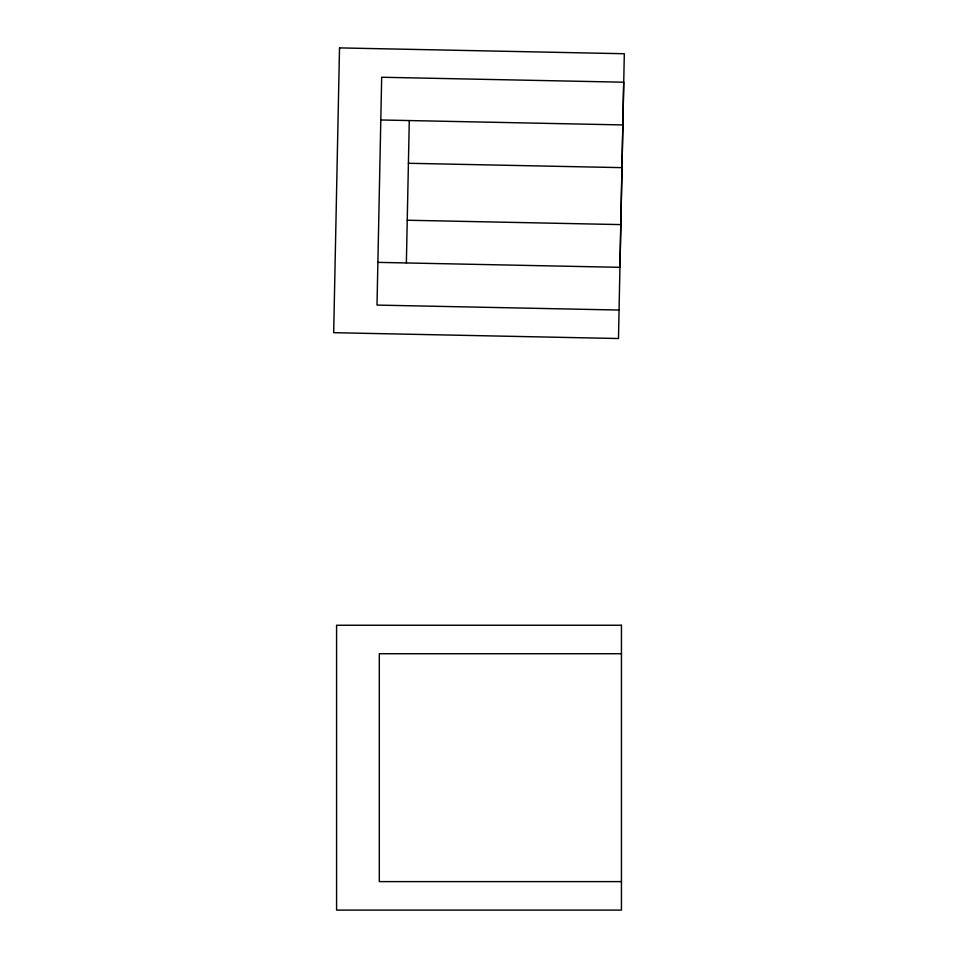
<?xml version="1.0" encoding="UTF-8"?>
<svg xmlns="http://www.w3.org/2000/svg" width="958" height="958" viewBox="0 0 958 958"><rect width="100%" height="100%" fill="white"/><g stroke="black" fill="none" stroke-linecap="round" stroke-linejoin="round"><path stroke-width="1.44" d="M406.372 262.959L409.282 120.552M619.06 310.045L377.009 305.087L381.679 77.251L623.73 82.208L619.958 267.33L377.883 262.372M621.443 653.727L379.308 653.727L379.308 881.611L621.443 881.611M380.805 119.978L622.88 124.935M408.407 163.279L622.005 167.65M407.246 220.232L620.832 224.603M339.515 47.9L333.683 332.689L618.485 338.521L624.317 53.732L339.515 47.9M621.443 625.251L336.581 625.251L336.581 910.1L621.443 910.1L621.443 625.251"/></g></svg>
